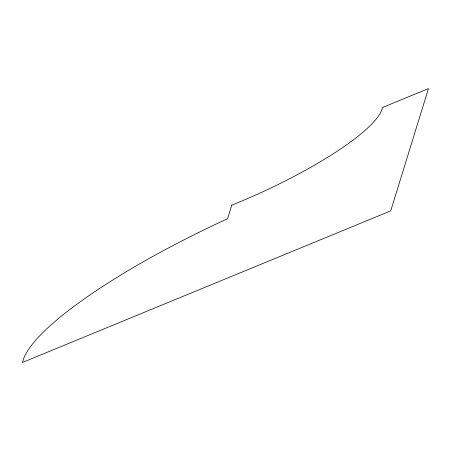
<?xml version="1.0" encoding="UTF-8"?>
<svg xmlns="http://www.w3.org/2000/svg" width="451" height="451" viewBox="0 0 451 451"><rect width="100%" height="100%" fill="white"/><g stroke="black" fill="none" stroke-linecap="round" stroke-linejoin="round"><path stroke-width="0.68" d="M231.786 205.12L227.597 218.707A248.586 52.959 -24.7 0 0 22.55 362.418L390.729 210.871L428.45 88.582L382.425 107.524A145.369 30.967 -24.7 0 1 231.786 205.12"/></g></svg>
